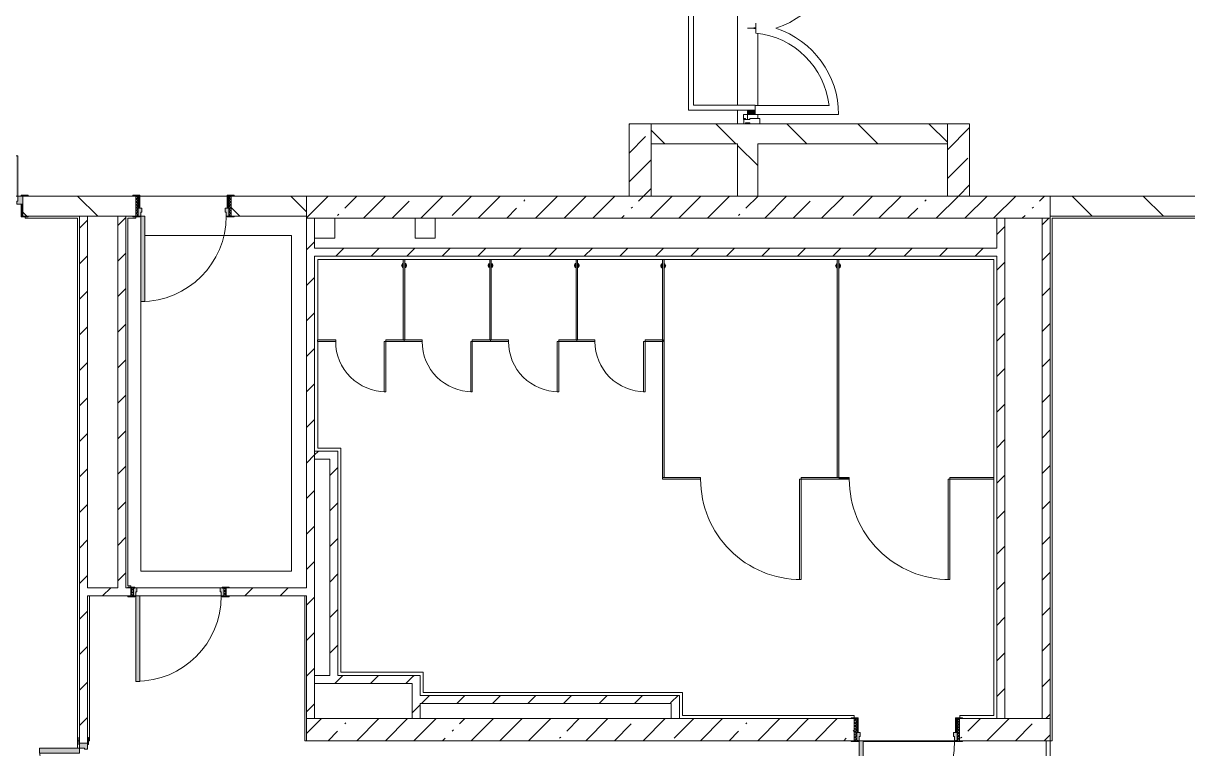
# Model space of a CAD drawing. Header units: millimetres. Extents: x -5368 to 196898, y -8553 to 29000.
# Drawn here: x 153415 to 165005, y 5100 to 12319 of the extents above; entities that cross this region are included whole.
import ezdxf

# ---------------------------------------------------------------- set-up
doc = ezdxf.new("R2010")
doc.units = ezdxf.units.MM
for name, color, linetype, lineweight in [('A-DETL-2', 7, 'Continuous', 5), ('A-DOOR-5', 7, 'Continuous', 5), ('A-GENM-4', 7, 'Continuous', 5), ('A-GLAZ-CWMG-2', 7, 'Continuous', 5), ('A-WALL', 7, 'Continuous', 9), ('I-WALL-4', 7, 'Continuous', 5)]:
    doc.layers.add(name, color=color, linetype=linetype, lineweight=lineweight)
for name, color, linetype, lineweight, true_color in [('A-DETL-GENF-7', 7, 'Continuous', 5, 0xaaaaaa), ('A-DETL-GENF-8', 7, 'Continuous', 5, 0xe2e2e2), ('A-DOOR-2', 7, 'Continuous', 5, 0xaaaaaa), ('A-DOOR-3', 7, 'Continuous', 5, 0xe2e2e2), ('A-DOOR-FRAM-2', 7, 'Continuous', 5, 0xe2e2e2), ('A-DOOR-FRAM-3', 7, 'Continuous', 5, 0xaaaaaa), ('A-FLOR-3', 7, 'Continuous', 5, 0xaaaaaa), ('A-GENM-7', 7, 'Continuous', 5, 0xe2ddcd)]:
    doc.layers.add(name, color=color, linetype=linetype, lineweight=lineweight, true_color=true_color)
pattern_1 = [(45, (62025.03, 0), (-176.7767, 176.7767), [])]
pattern_2 = [(45, (62025.03, 0), (-285.1231, 285.1231), []), (45, (62310.15, 0), (-285.1231, 285.1231), [504.031, -100.806, 16.764, -84.042])]
pattern_3 = [(135, (62025.03, 0), (-353.5534, -353.5534), [])]

# ---------------------------------------------------------------- blocks, each defined once
blk = doc.blocks.new('110_Дверь_СКБ_1Ст_Внутренняя1 - Д-7а_л__950x2100h_Туалет-V113-3_3_1_птичка')
at = {"layer": 'A-DOOR-2'}
h = blk.add_hatch(dxfattribs=at)
h.set_pattern_fill('FP_98', color=256, style=0, pattern_type=2)
h.set_pattern_definition([(135, (1776.41, 174.685), (-14.14214, -14.14214), []), (225, (1776.41, 174.685), (14.14214, -14.14214), [])])
h.paths.add_polyline_path([(537.5, 110), (512.5, 110), (512.5, -110), (537.5, -110)])
at = {"layer": 'A-DOOR-3'}
h = blk.add_hatch(color=256, dxfattribs=at)
h.paths.add_polyline_path([(487.5, 110), (487.5, 70), (477.5, 70), (477.5, 30), (512.5, 30), (512.5, 110)])
h.paths.add_polyline_path([(-462.5, 110), (-487.5, 110), (-487.5, 30), (-452.5, 30), (-452.5, 70), (-462.5, 70)])
at = {"layer": 'A-DOOR-FRAM-2'}
for points in [[(447.5, 1060), (447.5, 110), (487.5, 110), (487.5, 1060)], [(-542.5, 118), (-542.5, 110), (-472.5, 110), (-472.5, 118)], [(567.5, 118), (497.5, 118), (497.5, 110), (567.5, 110)], [(-472.5, 30), (-487.5, 30), (-487.5, -110), (-472.5, -110)], [(512.5, 30), (497.5, 30), (497.5, -110), (512.5, -110)], [(-542.5, -110), (-542.5, -118), (-472.5, -118), (-472.5, -110)], [(567.5, -110), (497.5, -110), (497.5, -118), (567.5, -118)]]:
    blk.add_hatch(color=256, dxfattribs=at).paths.add_polyline_path(points)
at = {"layer": 'A-DOOR-FRAM-3'}
h = blk.add_hatch(dxfattribs=at)
h.set_pattern_fill('FP_99', color=256, style=0, pattern_type=2)
h.set_pattern_definition([(45, (-346.384, 174.685), (-14.1421, 14.1421), []), (135, (-346.384, 174.685), (-14.1421, -14.1421), [])])
h.paths.add_polyline_path([(-487.5, 110), (-512.5, 110), (-512.5, -110), (-487.5, -110)])
at = {"layer": 'A-DOOR-2'}
for p, q in [((487.5, 1060), (447.5, 1060)), ((447.5, 1060), (447.5, 110)), ((487.5, 110), (487.5, 1060)), ((447.5, 110), (487.5, 110))]:
    blk.add_line(p, q, dxfattribs=at)
blk.add_arc((487.5, 110), 950, 90, 180, dxfattribs=at)
at = {"layer": 'A-DOOR-FRAM-3'}
for p, q in [((-472.5, 118), (-542.5, 118)), ((-542.5, 118), (-542.5, 110)), ((-472.5, 110), (-472.5, 118)), ((567.5, 118), (497.5, 118)), ((497.5, 118), (497.5, 110)), ((567.5, 110), (567.5, 118)), ((-542.5, 110), (-472.5, 110)), ((-487.5, 110), (-512.5, 110)), ((-512.5, 110), (-512.5, -110)), ((-462.5, 110), (-487.5, 110)), ((-487.5, 110), (-487.5, 30)), ((-487.5, -110), (-487.5, 110)), ((-472.5, 110), (-487.5, 110)), ((-487.5, 110), (-487.5, 109)), ((-487.5, 109), (-472.5, 109)), ((-487.5, 30), (-452.5, 30)), ((-472.5, 30), (-487.5, 30)), ((-487.5, 30), (-487.5, -110)), ((-472.5, 109), (-472.5, 110)), ((-472.5, -110), (-472.5, 30)), ((-462.5, 70), (-462.5, 110)), ((-452.5, 70), (-462.5, 70)), ((-452.5, 30), (-452.5, 70)), ((487.5, 70), (477.5, 70)), ((477.5, 70), (477.5, 30)), ((477.5, 30), (512.5, 30)), ((487.5, 110), (487.5, 70)), ((512.5, 110), (487.5, 110)), ((512.5, 110), (497.5, 110)), ((497.5, 110), (497.5, 109)), ((497.5, 110), (567.5, 110)), ((497.5, 109), (512.5, 109)), ((512.5, 30), (497.5, 30)), ((497.5, 30), (497.5, -110)), ((512.5, 30), (512.5, 110)), ((537.5, 110), (512.5, 110)), ((512.5, 110), (512.5, -110)), ((512.5, 109), (512.5, 110)), ((512.5, -110), (512.5, 30)), ((537.5, -110), (537.5, 110)), ((-472.5, -110), (-542.5, -110)), ((-542.5, -110), (-542.5, -118)), ((-512.5, -110), (-487.5, -110)), ((-487.5, -110), (-472.5, -110)), ((-472.5, -118), (-472.5, -110)), ((497.5, -110), (512.5, -110)), ((567.5, -110), (497.5, -110)), ((497.5, -110), (497.5, -118)), ((512.5, -110), (537.5, -110)), ((567.5, -118), (567.5, -110)), ((-542.5, -118), (-472.5, -118)), ((497.5, -118), (567.5, -118))]:
    blk.add_line(p, q, dxfattribs=at)
blk = doc.blocks.new('110_Дверь_СКБ_2Ст - Д-5_п_ Из игровой в коридор-32215844-3_3_1_птичка')
at = {"layer": 'A-DOOR-3'}
for points in [[(-638, 40), (-588, 40), (-588, 940), (-638, 940)], [(612, 440), (612, 40), (662, 40), (662, 440)]]:
    blk.add_hatch(color=256, dxfattribs=at).paths.add_polyline_path(points)
h = blk.add_hatch(color=256, dxfattribs=at)
h.paths.add_polyline_path([(-688, 40), (-688, -40), (-628, -40), (-628, -10), (-638, -10), (-638, 40)])
h.paths.add_polyline_path([(652, -40), (712, -40), (712, 40), (662, 40), (662, -10), (652, -10)])
at = {"layer": 'A-DOOR-FRAM-2'}
for points in [[(-743, 40), (-672, 40), (-672, 48), (-743, 48)], [(698, 40), (768, 40), (768, 48), (698, 48)], [(-743, -48), (-672, -48), (-672, -40), (-743, -40)], [(698, -48), (768, -48), (768, -40), (698, -40)]]:
    blk.add_hatch(color=256, dxfattribs=at).paths.add_polyline_path(points)
at = {"layer": 'A-DOOR-2'}
for p, q in [((-638, 940), (-638, 40)), ((-588, 940), (-638, 940)), ((-588, 40), (-588, 940)), ((662, 440), (612, 440)), ((612, 440), (612, 40)), ((662, 40), (662, 440)), ((-638, 40), (-588, 40)), ((612, 40), (662, 40))]:
    blk.add_line(p, q, dxfattribs=at)
for centre, radius, start, end in [((-638, 40), 900, 0, 90), ((662, 40), 400, 90, 180)]:
    blk.add_arc(centre, radius, start, end, dxfattribs=at)
at = {"layer": 'A-DOOR-FRAM-3'}
for p, q in [((-672, 48), (-743, 48)), ((-743, 48), (-743, 40)), ((-743, 40), (-672, 40)), ((-638, 40), (-688, 40)), ((-688, 40), (-688, -40)), ((-672, 40), (-672, 48)), ((-638, -10), (-638, 40)), ((662, 40), (662, -10)), ((712, 40), (662, 40)), ((768, 48), (698, 48)), ((698, 48), (698, 40)), ((698, 40), (768, 40)), ((712, -40), (712, 40)), ((768, 40), (768, 48)), ((-672, -40), (-743, -40)), ((-743, -40), (-743, -48)), ((-743, -48), (-672, -48)), ((-688, -40), (-628, -40)), ((-672, -39), (-688, -39)), ((-688, -39), (-688, -40)), ((-688, -40), (-672, -40)), ((-672, -40), (-672, -39)), ((-672, -48), (-672, -40)), ((-628, -10), (-638, -10)), ((-628, -40), (-628, -10)), ((662, -10), (652, -10)), ((652, -10), (652, -40)), ((652, -40), (712, -40)), ((712, -39), (698, -39)), ((698, -39), (698, -40)), ((698, -40), (712, -40)), ((768, -40), (698, -40)), ((698, -40), (698, -48)), ((698, -48), (768, -48)), ((712, -40), (712, -39)), ((768, -48), (768, -40))]:
    blk.add_line(p, q, dxfattribs=at)
blk = doc.blocks.new('110_Дверь_СКБ_2Ст - Д-2а_п_ Из коридора на лестницу-32215207-3_3_1_птичка')
at = {"layer": 'A-DOOR-3'}
for points in [[(-587.5, 100), (-587.5, 1000), (-637.5, 1000), (-637.5, 100)], [(662.5, 100), (662.5, 500), (612.5, 500), (612.5, 100)], [(712.5, -100), (712.5, 20), (697.5, 20), (697.5, -100)]]:
    blk.add_hatch(color=256, dxfattribs=at).paths.add_polyline_path(points)
h = blk.add_hatch(color=256, dxfattribs=at)
h.paths.add_polyline_path([(652.5, 20), (712.5, 20), (712.5, 100), (662.5, 100), (662.5, 50), (652.5, 50)])
h.paths.add_polyline_path([(-687.5, 20), (-627.5, 20), (-627.5, 50), (-637.5, 50), (-637.5, 100), (-687.5, 100)])
at = {"layer": 'A-DOOR-FRAM-2'}
for points in [[(-672.5, 100), (-672.5, 108), (-742.5, 108), (-742.5, 100)], [(-672.5, -100), (-672.5, 20), (-687.5, 20), (-687.5, -100)], [(767.5, 100), (767.5, 108), (697.5, 108), (697.5, 100)], [(-672.5, -108), (-672.5, -100), (-742.5, -100), (-742.5, -108)], [(767.5, -108), (767.5, -100), (697.5, -100), (697.5, -108)]]:
    blk.add_hatch(color=256, dxfattribs=at).paths.add_polyline_path(points)
at = {"layer": 'A-DOOR-2'}
for p, q in [((-637.5, 1000), (-637.5, 100)), ((-587.5, 1000), (-637.5, 1000)), ((-587.5, 100), (-587.5, 1000)), ((662.5, 500), (612.5, 500)), ((612.5, 500), (612.5, 100)), ((662.5, 100), (662.5, 500)), ((-637.5, 100), (-587.5, 100)), ((612.5, 100), (662.5, 100))]:
    blk.add_line(p, q, dxfattribs=at)
for centre, radius, start, end in [((-637.5, 100), 900, 0, 90), ((662.5, 100), 400, 90, 180)]:
    blk.add_arc(centre, radius, start, end, dxfattribs=at)
at = {"layer": 'A-DOOR-FRAM-3'}
for p, q in [((-672.5, 108), (-742.5, 108)), ((-742.5, 108), (-742.5, 100)), ((-742.5, 100), (-672.5, 100)), ((-637.5, 100), (-687.5, 100)), ((-687.5, 100), (-687.5, 20)), ((-687.5, 20), (-627.5, 20)), ((-672.5, 20), (-687.5, 20)), ((-687.5, 20), (-687.5, -100)), ((-672.5, 100), (-672.5, 108)), ((-672.5, -100), (-672.5, 20)), ((-637.5, 50), (-637.5, 100)), ((-627.5, 50), (-637.5, 50)), ((-627.5, 20), (-627.5, 50)), ((662.5, 50), (652.5, 50)), ((652.5, 50), (652.5, 20)), ((652.5, 20), (712.5, 20)), ((662.5, 100), (662.5, 50)), ((712.5, 100), (662.5, 100)), ((767.5, 108), (697.5, 108)), ((697.5, 108), (697.5, 100)), ((697.5, 100), (767.5, 100)), ((712.5, 20), (697.5, 20)), ((697.5, 20), (697.5, -100)), ((712.5, 20), (712.5, 100)), ((712.5, -100), (712.5, 20)), ((767.5, 100), (767.5, 108)), ((-672.5, -100), (-742.5, -100)), ((-742.5, -100), (-742.5, -108)), ((-742.5, -108), (-672.5, -108)), ((-687.5, -100), (-672.5, -100)), ((-672.5, -108), (-672.5, -100)), ((697.5, -100), (712.5, -100)), ((767.5, -100), (697.5, -100)), ((697.5, -100), (697.5, -108)), ((697.5, -108), (767.5, -108)), ((767.5, -108), (767.5, -100))]:
    blk.add_line(p, q, dxfattribs=at)
blk = doc.blocks.new('110_Дверь_СКБ_1Ст_Внутренняя1 - Д-8 950x2100h_охрана-V88-3_3_1_птичка')
at = {"layer": 'A-DOOR-2'}
h = blk.add_hatch(dxfattribs=at)
h.set_pattern_fill('FP_17', color=256, style=0, pattern_type=2)
h.set_pattern_definition([(135, (1826.41, 164.685), (-14.14214, -14.14214), []), (225, (1826.41, 164.685), (14.14214, -14.14214), [])])
h.paths.add_polyline_path([(487.5, 100), (462.5, 100), (462.5, -100), (487.5, -100)])
at = {"layer": 'A-DOOR-3'}
h = blk.add_hatch(color=256, dxfattribs=at)
h.paths.add_polyline_path([(437.5, 100), (437.5, 60), (427.5, 60), (427.5, 20), (462.5, 20), (462.5, 100), (443.3, 100)])
h.paths.add_polyline_path([(-437.5, 100), (-437.5, 20), (-402.5, 20), (-402.5, 60), (-412.5, 60), (-412.5, 100)])
at = {"layer": 'A-DOOR-FRAM-2'}
for points in [[(397.5, 950), (397.5, 100), (437.5, 100), (437.5, 950)], [(-492.5, 108), (-492.5, 100), (-422.5, 100), (-422.5, 108)], [(-422.5, 20), (-437.5, 20), (-437.5, -100), (-422.5, -100)], [(517.5, 108), (447.5, 108), (447.5, 100), (517.5, 100)], [(462.5, 20), (447.5, 20), (447.5, -100), (462.5, -100)], [(-492.5, -100), (-492.5, -108), (-422.5, -108), (-422.5, -100)], [(447.5, -100), (447.5, -108), (517.5, -108), (517.5, -100)]]:
    blk.add_hatch(color=256, dxfattribs=at).paths.add_polyline_path(points)
at = {"layer": 'A-DOOR-FRAM-3'}
h = blk.add_hatch(dxfattribs=at)
h.set_pattern_fill('FP_18', color=256, style=0, pattern_type=2)
h.set_pattern_definition([(45, (-296.384, 164.685), (-14.1421, 14.1421), []), (135, (-296.384, 164.685), (-14.1421, -14.1421), [])])
h.paths.add_polyline_path([(-437.5, 100), (-462.5, 100), (-462.5, -100), (-437.5, -100)])
at = {"layer": 'A-DOOR-2'}
for p, q in [((437.5, 950), (397.5, 950)), ((397.5, 950), (397.5, 100)), ((437.5, 100), (437.5, 950)), ((397.5, 100), (437.5, 100))]:
    blk.add_line(p, q, dxfattribs=at)
blk.add_arc((437.5, 100), 850, 90, 180, dxfattribs=at)
at = {"layer": 'A-DOOR-FRAM-3'}
for p, q in [((-422.5, 108), (-492.5, 108)), ((-492.5, 108), (-492.5, 100)), ((-492.5, 100), (-422.5, 100)), ((-437.5, 100), (-462.5, 100)), ((-462.5, 100), (-462.5, -100)), ((-412.5, 100), (-437.5, 100)), ((-437.5, 100), (-437.5, 20)), ((-437.5, -100), (-437.5, 100)), ((-422.5, 100), (-437.5, 100)), ((-437.5, 100), (-437.5, 99)), ((-437.5, 99), (-422.5, 99)), ((-437.5, 20), (-402.5, 20)), ((-422.5, 20), (-437.5, 20)), ((-437.5, 20), (-437.5, -100)), ((-422.5, 100), (-422.5, 108)), ((-422.5, 99), (-422.5, 100)), ((-422.5, -100), (-422.5, 20)), ((-412.5, 60), (-412.5, 100)), ((-402.5, 60), (-412.5, 60)), ((-402.5, 20), (-402.5, 60)), ((437.5, 60), (427.5, 60)), ((427.5, 60), (427.5, 20)), ((427.5, 20), (462.5, 20)), ((437.5, 100), (437.5, 60)), ((462.5, 100), (437.5, 100)), ((517.5, 108), (447.5, 108)), ((447.5, 108), (447.5, 100)), ((462.5, 100), (447.5, 100)), ((447.5, 100), (447.5, 99)), ((447.5, 100), (517.5, 100)), ((447.5, 99), (462.5, 99)), ((462.5, 20), (447.5, 20)), ((447.5, 20), (447.5, -100)), ((462.5, 20), (462.5, 100)), ((487.5, 100), (462.5, 100)), ((462.5, 100), (462.5, -100)), ((462.5, 99), (462.5, 100)), ((462.5, -100), (462.5, 20)), ((487.5, -100), (487.5, 100)), ((517.5, 100), (517.5, 108)), ((-422.5, -100), (-492.5, -100)), ((-492.5, -100), (-492.5, -108)), ((-492.5, -108), (-422.5, -108)), ((-462.5, -100), (-437.5, -100)), ((-437.5, -100), (-422.5, -100)), ((-422.5, -108), (-422.5, -100)), ((447.5, -100), (462.5, -100)), ((517.5, -100), (447.5, -100)), ((447.5, -100), (447.5, -108)), ((447.5, -108), (517.5, -108)), ((462.5, -100), (487.5, -100)), ((517.5, -108), (517.5, -100))]:
    blk.add_line(p, q, dxfattribs=at)
blk = doc.blocks.new('110_Дверь_СКБ_1Ст_Внутренняя1 - Д-8 950x2100h_охрана-V118-3_3_1_птичка')
at = {"layer": 'A-DOOR-2'}
h = blk.add_hatch(dxfattribs=at)
h.set_pattern_fill('FP_102', color=256, style=0, pattern_type=2)
h.set_pattern_definition([(135, (1826.41, 104.685), (-14.14214, -14.14214), []), (225, (1826.41, 104.685), (14.14214, -14.14214), [])])
h.paths.add_polyline_path([(487, 40), (462, 40), (462, -40), (487, -40)])
at = {"layer": 'A-DOOR-3'}
h = blk.add_hatch(color=256, dxfattribs=at)
h.paths.add_polyline_path([(437, 40), (437, 0), (427, 0), (427, -40), (462, -40), (462, 40)])
h.paths.add_polyline_path([(-413, 40), (-438, 40), (-438, -40), (-403, -40), (-403, 0), (-413, 0)])
at = {"layer": 'A-DOOR-FRAM-2'}
for points in [[(397, 890), (397, 40), (437, 40), (437, 890)], [(-493, 48), (-493, 40), (-423, 40), (-423, 48)], [(517, 48), (447, 48), (447, 40), (517, 40)], [(-423, -40), (-493, -40), (-493, -48), (-423, -48)], [(447, -40), (447, -48), (517, -48), (517, -40)]]:
    blk.add_hatch(color=256, dxfattribs=at).paths.add_polyline_path(points)
at = {"layer": 'A-DOOR-FRAM-3'}
h = blk.add_hatch(dxfattribs=at)
h.set_pattern_fill('FP_103', color=256, style=0, pattern_type=2)
h.set_pattern_definition([(45, (-296.384, 104.685), (-14.1421, 14.1421), []), (135, (-296.384, 104.685), (-14.1421, -14.1421), [])])
h.paths.add_polyline_path([(-438, 40), (-463, 40), (-463, -40), (-438, -40)])
at = {"layer": 'A-DOOR-2'}
for p, q in [((437, 890), (397, 890)), ((397, 890), (397, 40)), ((437, 40), (437, 890)), ((397, 40), (437, 40))]:
    blk.add_line(p, q, dxfattribs=at)
blk.add_arc((437, 40), 850, 90, 180, dxfattribs=at)
at = {"layer": 'A-DOOR-FRAM-3'}
for p, q in [((-423, 48), (-493, 48)), ((-493, 48), (-493, 40)), ((-493, 40), (-423, 40)), ((-438, 40), (-463, 40)), ((-463, 40), (-463, -40)), ((-413, 40), (-438, 40)), ((-438, 40), (-438, -40)), ((-438, -40), (-438, 40)), ((-423, 40), (-438, 40)), ((-438, 40), (-438, 39)), ((-438, 39), (-423, 39)), ((-423, 40), (-423, 48)), ((-423, 39), (-423, 40)), ((-413, 0), (-413, 40)), ((-403, 0), (-413, 0)), ((-403, -40), (-403, 0)), ((437, 0), (427, 0)), ((427, 0), (427, -40)), ((437, 40), (437, 0)), ((462, 40), (437, 40)), ((517, 48), (447, 48)), ((447, 48), (447, 40)), ((462, 40), (447, 40)), ((447, 40), (447, 39)), ((447, 40), (517, 40)), ((447, 39), (462, 39)), ((462, -40), (462, 40)), ((487, 40), (462, 40)), ((462, 40), (462, -40)), ((462, 39), (462, 40)), ((487, -40), (487, 40)), ((517, 40), (517, 48)), ((-423, -40), (-493, -40)), ((-493, -40), (-493, -48)), ((-493, -48), (-423, -48)), ((-463, -40), (-438, -40)), ((-423, -39), (-438, -39)), ((-438, -39), (-438, -40)), ((-438, -40), (-403, -40)), ((-438, -40), (-423, -40)), ((-423, -40), (-423, -39)), ((-423, -48), (-423, -40)), ((427, -40), (462, -40)), ((462, -39), (447, -39)), ((447, -39), (447, -40)), ((447, -40), (462, -40)), ((517, -40), (447, -40)), ((447, -40), (447, -48)), ((447, -48), (517, -48)), ((462, -40), (462, -39)), ((462, -40), (487, -40)), ((517, -48), (517, -40))]:
    blk.add_line(p, q, dxfattribs=at)
blk = doc.blocks.new('131_Сантехническая перегородка 7 - СП-1-V199-3_3_1_птичка')
at = {"layer": 'A-GENM-7'}
blk.add_hatch(color=256, dxfattribs=at).paths.add_polyline_path([(2166, 8), (-4, 8), (-4, -8), (2166, -8)])
at = {"layer": 'A-GENM-4'}
for p, q in [((2166, 8), (-4, 8)), ((-4, 8), (-4, -8)), ((2166, -8), (2166, 8)), ((-4, -8), (2166, -8))]:
    blk.add_line(p, q, dxfattribs=at)
at = {"layer": 'A-GENM-4', "flags": 128}
for points in [[(71, 8), (71, 9), (71, 9), (70, 9), (70, 10), (70, 10), (69, 11), (69, 11), (68, 12), (68, 12), (67, 12), (67, 13), (66, 13), (66, 13), (65, 14), (65, 14), (64, 14), (64, 14), (63, 14), (62, 15), (62, 15), (61, 15), (61, 15), (60, 15), (59, 15), (59, 15), (58, 15), (58, 15), (57, 15), (56, 15), (56, 15), (55, 15), (55, 15), (54, 14), (54, 14), (53, 14), (52, 14), (52, 13), (51, 13), (51, 13), (50, 13), (50, 12), (49, 12), (49, 11), (48, 11), (48, 11), (48, 10), (47, 10), (47, 9), (46, 9), (46, 8), (46, 8)], [(46, -8), (46, -9), (47, -9), (47, -9), (47, -10), (48, -10), (48, -11), (49, -11), (49, -12), (50, -12), (50, -12), (51, -13), (51, -13), (52, -13), (52, -14), (53, -14), (53, -14), (54, -14), (54, -14), (55, -15), (56, -15), (56, -15), (57, -15), (57, -15), (58, -15), (59, -15), (59, -15), (60, -15), (60, -15), (61, -15), (62, -15), (62, -15), (63, -15), (63, -14), (64, -14), (64, -14), (65, -14), (66, -13), (66, -13), (67, -13), (67, -13), (68, -12), (68, -12), (69, -11), (69, -11), (69, -11), (70, -10), (70, -10), (71, -9), (71, -9), (71, -8), (71, -8)]]:
    blk.add_lwpolyline(points, dxfattribs=at)
at = {"layer": 'A-GENM-4'}
for radius, start, end in [(24.6, 19.9113, 160.0887), (17.6, 45, 135), (17.6, 45, 135), (15.1, 45, 135), (24.6, 199.9113, 340.0887), (17.6, 225, 315), (17.6, 225, 315), (15.1, 225, 315)]:
    blk.add_arc((59, 0), radius, start, end, dxfattribs=at)
blk = doc.blocks.new('131_Сантехническая перегородка 6 - СП-1-V200-3_3_1_птичка')
at = {"layer": 'A-GENM-7'}
blk.add_hatch(color=256, dxfattribs=at).paths.add_polyline_path([(800, 8), (0, 8), (0, -8), (800, -8)])
at = {"layer": 'A-GENM-4'}
for p, q in [((800, 8), (0, 8)), ((0, 8), (0, -8)), ((800, -8), (800, 8)), ((0, -8), (800, -8))]:
    blk.add_line(p, q, dxfattribs=at)
at = {"layer": 'A-GENM-4', "flags": 128}
for points in [[(71, 8), (71, 9), (71, 9), (70, 9), (70, 10), (70, 10), (69, 11), (69, 11), (68, 12), (68, 12), (67, 12), (67, 13), (66, 13), (66, 13), (65, 14), (65, 14), (64, 14), (64, 14), (63, 14), (62, 15), (62, 15), (61, 15), (61, 15), (60, 15), (59, 15), (59, 15), (58, 15), (58, 15), (57, 15), (56, 15), (56, 15), (55, 15), (55, 15), (54, 14), (54, 14), (53, 14), (52, 14), (52, 13), (51, 13), (51, 13), (50, 13), (50, 12), (49, 12), (49, 11), (48, 11), (48, 11), (48, 10), (47, 10), (47, 9), (46, 9), (46, 8), (46, 8)], [(46, -8), (46, -9), (47, -9), (47, -9), (47, -10), (48, -10), (48, -11), (49, -11), (49, -12), (50, -12), (50, -12), (51, -13), (51, -13), (52, -13), (52, -14), (53, -14), (53, -14), (54, -14), (54, -14), (55, -15), (56, -15), (56, -15), (57, -15), (57, -15), (58, -15), (59, -15), (59, -15), (60, -15), (60, -15), (61, -15), (62, -15), (62, -15), (63, -15), (63, -14), (64, -14), (64, -14), (65, -14), (66, -13), (66, -13), (67, -13), (67, -13), (68, -12), (68, -12), (69, -11), (69, -11), (69, -11), (70, -10), (70, -10), (71, -9), (71, -9), (71, -8), (71, -8)]]:
    blk.add_lwpolyline(points, dxfattribs=at)
at = {"layer": 'A-GENM-4'}
for radius, start, end in [(24.6, 19.9113, 160.0887), (17.6, 45, 135), (17.6, 45, 135), (15.1, 45, 135), (24.6, 199.9113, 340.0887), (17.6, 225, 315), (17.6, 225, 315), (15.1, 225, 315)]:
    blk.add_arc((59, 0), radius, start, end, dxfattribs=at)
blk = doc.blocks.new('131_Сантехническая перегородка_Дверь МГН - СД-1-V201-3_3_1_птичка')
at = {"layer": 'A-GENM-7'}
for points in [[(-370, 8), (-370, -8), (10, -8), (10, 8)], [(1010, 8), (1010, -8), (1390, -8), (1390, 8)]]:
    blk.add_hatch(color=256, dxfattribs=at).paths.add_polyline_path(points)
at = {"layer": 'A-DOOR-5'}
for p, q in [((10, 1008), (26, 1008)), ((10, 8), (10, 1008)), ((26, 8), (26, 1008)), ((10, 8), (26, 8))]:
    blk.add_line(p, q, dxfattribs=at)
blk.add_arc((10, 8), 1000, 360, 90, dxfattribs=at)
at = {"layer": 'A-GENM-4'}
for p, q in [((10, 8), (-370, 8)), ((-370, 8), (-370, -8)), ((10, -8), (10, 8)), ((1390, 8), (1010, 8)), ((1010, 8), (1010, -8)), ((1390, -8), (1390, 8)), ((-370, -8), (10, -8)), ((1010, -8), (1390, -8))]:
    blk.add_line(p, q, dxfattribs=at)
blk = doc.blocks.new('131_Сантехническая перегородка_Дверь 5 - СД-1-V202-3_3_1_птичка')
at = {"layer": 'A-GENM-7'}
for points in [[(70, 8), (70, -8), (250, -8), (250, 8)], [(750, 8), (750, -8), (930, -8), (930, 8)]]:
    blk.add_hatch(color=256, dxfattribs=at).paths.add_polyline_path(points)
at = {"layer": 'A-DOOR-5'}
for p, q in [((266, 508), (250, 508)), ((250, 8), (250, 508)), ((266, 8), (266, 508)), ((266, 8), (250, 8))]:
    blk.add_line(p, q, dxfattribs=at)
blk.add_arc((250, 8), 500, 360, 90, dxfattribs=at)
at = {"layer": 'A-GENM-4'}
for p, q in [((250, 8), (70, 8)), ((70, 8), (70, -8)), ((250, -8), (250, 8)), ((930, 8), (750, 8)), ((750, 8), (750, -8)), ((930, -8), (930, 8)), ((70, -8), (250, -8)), ((750, -8), (930, -8))]:
    blk.add_line(p, q, dxfattribs=at)
blk = doc.blocks.new('131_Сантехническая перегородка_Дверь МГН 2 - СД-1-V203-3_3_1_птичка')
at = {"layer": 'A-GENM-7'}
for points in [[(-430, 8), (-430, -8), (10, -8), (10, 8)], [(1010, 8), (1010, -8), (1110, -8), (1110, 8)]]:
    blk.add_hatch(color=256, dxfattribs=at).paths.add_polyline_path(points)
at = {"layer": 'A-DOOR-5'}
for p, q in [((10, 1008), (26, 1008)), ((10, 8), (10, 1008)), ((26, 8), (26, 1008)), ((10, 8), (26, 8))]:
    blk.add_line(p, q, dxfattribs=at)
blk.add_arc((10, 8), 1000, 360, 90, dxfattribs=at)
at = {"layer": 'A-GENM-4'}
for p, q in [((10, 8), (-430, 8)), ((-430, 8), (-430, -8)), ((10, -8), (10, 8)), ((1110, 8), (1010, 8)), ((1010, 8), (1010, -8)), ((1110, -8), (1110, 8)), ((-430, -8), (10, -8)), ((1010, -8), (1110, -8))]:
    blk.add_line(p, q, dxfattribs=at)
blk = doc.blocks.new('Дверь_Витражная_остекление_ - ВВ-7 остекление-32356329-3_3_1_птичка')
at = {"layer": 'A-DETL-GENF-8'}
blk.add_hatch(color=256, dxfattribs=at).paths.add_polyline_path([(-860, -20), (-860, -96), (-815, -96), (-815, -20)])
h = blk.add_hatch(color=256, dxfattribs=at)
h.paths.add_polyline_path([(865, -100), (900, -100), (900, -40), (910, -40), (910, -20), (865, -20), (865, -40)])
h.paths.add_polyline_path([(900, -880), (910, -880), (910, -140), (900, -140), (900, -833)])
at = {"layer": 'A-DETL-GENF-7'}
for p, q in [((-815, -20), (-860, -20)), ((-860, -96), (-860, -20)), ((-815, -20), (-860, -20)), ((-860, -20), (-860, -96)), ((865, -100), (865, -20)), ((865, -20), (865, -100)), ((910, -880), (910, -140)), ((910, -880), (910, -140)), ((910, -800), (900, -800)), ((910, -880), (900, -880)), ((900, -880), (910, -880))]:
    blk.add_line(p, q, dxfattribs=at)
at = {"layer": 'A-DOOR-2'}
for p, q in [((-910, 20), (-860, 20)), ((-910, -20), (-910, 20)), ((-860, 20), (-860, -20)), ((860, 20), (910, 20)), ((860, -20), (860, 20)), ((910, 20), (910, -20)), ((-860, -20), (-910, -20)), ((-860, -96), (-860, -20)), ((910, -20), (860, -20))]:
    blk.add_line(p, q, dxfattribs=at)
for centre, start, end in [((-860, -20), 354.5815, 0), ((860, -20), 180, 185.4185)]:
    blk.add_arc(centre, 860, start, end, dxfattribs=at)
blk = doc.blocks.new('Прямоугольный импост - Импост структурный с накладкой - 160мм Темный-32310142-3_3_1_птичка')
at = {"layer": 'A-GLAZ-CWMG-2'}
for p, q in [((-50, 0), (-50, 17)), ((-50, 17), (0, 17)), ((-40, 0), (-50, 0)), ((-40, -40), (-40, 0)), ((0, 0), (-10, 0)), ((-10, 0), (-10, -40)), ((0, 17), (0, 0)), ((-50, -140), (-50, -40)), ((-50, -40), (-40, -40)), ((-10, -40), (0, -40)), ((0, -40), (0, -140)), ((0, -140), (-50, -140))]:
    blk.add_line(p, q, dxfattribs=at)

msp = doc.modelspace()

# ---------------------------------------------------------------- hatches: boundary and pattern name
at = {"layer": 'I-WALL-4'}
h = msp.add_hatch(dxfattribs=at)
h.set_pattern_fill('FP_74', color=256, style=0, pattern_type=2)
h.set_pattern_definition(pattern_3)
h.paths.add_polyline_path([(160525, 10600), (160725, 10600), (160725, 11320), (160525, 11320), (160525, 10973.8)])
h.paths.add_polyline_path([(160525, 13220), (160725, 13220), (160725, 13400), (160525, 13400), (160525, 13340.7)])
h = msp.add_hatch(dxfattribs=at)
h.set_pattern_fill('FP_71', color=256, style=0, pattern_type=2)
h.set_pattern_definition(pattern_2)
h.paths.add_polyline_path([(159664, 10600), (159664, 11320), (159444, 11320), (159444, 10600)])
h = msp.add_hatch(dxfattribs=at)
h.set_pattern_fill('FP_74', color=256, style=0, pattern_type=2)
h.set_pattern_definition(pattern_3)
h.paths.add_polyline_path([(160525, 11120), (160525, 11320), (159664, 11320), (159664, 11120), (160425.7, 11120)])
h = msp.add_hatch(dxfattribs=at)
h.set_pattern_fill('FP_74', color=256, style=0, pattern_type=2)
h.set_pattern_definition(pattern_3)
h.paths.add_polyline_path([(162614, 11120), (162614, 11320), (160725, 11320), (160725, 11120), (161485.4, 11120)])
h = msp.add_hatch(dxfattribs=at)
h.set_pattern_fill('FP_71', color=256, style=0, pattern_type=2)
h.set_pattern_definition(pattern_2)
h.paths.add_polyline_path([(162834, 10600), (162834, 11320), (162614, 11320), (162614, 10600)])
h = msp.add_hatch(dxfattribs=at)
h.set_pattern_fill('FP_74', color=256, style=0, pattern_type=2)
h.set_pattern_definition(pattern_3)
h.paths.add_polyline_path([(167843.7, 10400), (169155, 10400), (169155, 10600), (167120, 10600), (167120, 10400), (167150, 10400)])
h.paths.add_polyline_path([(165670, 10400), (165670, 10600), (163635, 10600), (163635, 10400), (165640, 10400)])
h.paths.add_polyline_path([(153410, 10400), (154535, 10400), (154535, 10600), (153410, 10600), (153410, 10520)])
h.paths.add_polyline_path([(151947.9, 10400), (152010, 10400), (152010, 10600), (151635, 10600), (151635, 10400)])
h.paths.add_polyline_path([(155515, 10400), (156235, 10400), (156235, 10600), (155485, 10600), (155485, 10400)])
h = msp.add_hatch(dxfattribs=at)
h.set_pattern_fill('FP_71', color=256, style=0, pattern_type=2)
h.set_pattern_definition(pattern_2)
h.paths.add_polyline_path([(157246.5, 10380), (163635, 10382.1), (163635, 10600), (156235, 10600), (156235, 10380)])
h = msp.add_hatch(dxfattribs=at)
h.set_pattern_fill('FP_76', color=256, style=0, pattern_type=2)
h.set_pattern_definition(pattern_1)
h.paths.add_polyline_path([(154055, 100), (154055, 3755), (153975, 3755), (153975, 100)])
h.paths.add_polyline_path([(154025, 5155), (154055, 5155), (154055, 10400), (153975, 10400), (153975, 5155)])
h = msp.add_hatch(dxfattribs=at)
h.set_pattern_fill('FP_76', color=256, style=0, pattern_type=2)
h.set_pattern_definition(pattern_1)
h.paths.add_polyline_path([(154435, 6700), (154435, 10400), (154355, 10400), (154355, 6700)])
h = msp.add_hatch(dxfattribs=at)
h.set_pattern_fill('FP_76', color=256, style=0, pattern_type=2)
h.set_pattern_definition(pattern_1)
h.paths.add_polyline_path([(156315, 5400), (156315, 10380), (156235, 10380), (156235, 5400)])
h = msp.add_hatch(dxfattribs=at)
h.set_pattern_fill('FP_76', color=256, style=0, pattern_type=2)
h.set_pattern_definition(pattern_1)
h.paths.add_polyline_path([(163105, 5400), (163185, 5400), (163185, 10380), (163105, 10380), (163105, 5648.2)])
h = msp.add_hatch(dxfattribs=at)
h.set_pattern_fill('FP_76', color=256, style=0, pattern_type=2)
h.set_pattern_definition(pattern_1)
h.paths.add_polyline_path([(163635, 5400), (163635, 10380), (163555, 10380), (163555, 5400), (163604.8, 5400)])
h = msp.add_hatch(dxfattribs=at)
h.set_pattern_fill('FP_76', color=256, style=0, pattern_type=2)
h.set_pattern_definition(pattern_1)
h.paths.add_polyline_path([(163105, 10000), (163105, 10080), (156315, 10080), (156315, 10000), (159366, 10000)])
h = msp.add_hatch(dxfattribs=at)
h.set_pattern_fill('FP_76', color=256, style=0, pattern_type=2)
h.set_pattern_definition(pattern_1)
h.paths.add_polyline_path([(156315, 7980), (156545, 7980), (156545, 8060), (156315, 8060), (156315, 8015.2)])
h = msp.add_hatch(dxfattribs=at)
h.set_pattern_fill('FP_76', color=256, style=0, pattern_type=2)
h.set_pattern_definition(pattern_1)
h.paths.add_polyline_path([(156545, 5830), (156545, 7980), (156465, 7980), (156465, 5830)])
h = msp.add_hatch(dxfattribs=at)
h.set_pattern_fill('FP_76', color=256, style=0, pattern_type=2)
h.set_pattern_definition(pattern_1)
h.paths.add_polyline_path([(156186.8, 6620), (156235, 6620), (156235, 6700), (155435, 6700), (155435, 6620), (155465, 6620)])
h.paths.add_polyline_path([(154067.4, 6620), (154485, 6620), (154485, 6700), (154055, 6700), (154055, 6620)])
h = msp.add_hatch(dxfattribs=at)
h.set_pattern_fill('FP_76', color=256, style=0, pattern_type=2)
h.set_pattern_definition(pattern_1)
h.paths.add_polyline_path([(157285, 5750), (157285, 5830), (156315, 5830), (156315, 5750), (157246.5, 5750)])
h = msp.add_hatch(dxfattribs=at)
h.set_pattern_fill('FP_76', color=256, style=0, pattern_type=2)
h.set_pattern_definition(pattern_1)
h.paths.add_polyline_path([(157365, 5400), (157365, 5830), (157285, 5830), (157285, 5400)])
h = msp.add_hatch(dxfattribs=at)
h.set_pattern_fill('FP_76', color=256, style=0, pattern_type=2)
h.set_pattern_definition(pattern_1)
h.paths.add_polyline_path([(159865, 5550), (159865, 5630), (157365, 5630), (157365, 5550), (159366, 5550)])
h = msp.add_hatch(dxfattribs=at)
h.set_pattern_fill('FP_76', color=256, style=0, pattern_type=2)
h.set_pattern_definition(pattern_1)
h.paths.add_polyline_path([(159945, 5400), (159945, 5630), (159865, 5630), (159865, 5400)])
h = msp.add_hatch(dxfattribs=at)
h.set_pattern_fill('FP_71', color=256, style=0, pattern_type=2)
h.set_pattern_definition(pattern_2)
h.paths.add_polyline_path([(162765, 5180), (163635, 5180), (163635, 5400), (162735, 5400), (162735, 5180)])
h.paths.add_polyline_path([(159366, 5180), (161685, 5180), (161685, 5400), (156235, 5400), (156235, 5180)])

# ---------------------------------------------------------------- linework, layer by layer
at = {"layer": 'A-DETL-2'}
for p, q in [((154625, 10207.5), (156085, 10207.5)), ((156085, 10207.5), (156085, 6867.5)), ((154585, 6867.5), (154585, 9550)), ((156085, 6867.5), (154585, 6867.5))]:
    msp.add_line(p, q, dxfattribs=at)
at = {"layer": 'A-FLOR-3'}
for p, q in [((160035, 13130), (160035, 11455)), ((160085, 11505), (160085, 13080)), ((160705, 12318.9), (160705, 12221.1)), ((160701, 11505), (160085, 11505)), ((160701, 11410), (160701, 11505)), ((161435, 11500), (160701, 11500)), ((160035, 11455), (160701, 11455)), ((160701, 11410), (161530, 11410)), ((154575, 10600), (155445, 10600)), ((155445, 10600), (154575, 10600)), ((153435, 10380), (153435, 10392)), ((153955, 10380), (153435, 10380)), ((153955, 10380), (153955, 5105)), ((154535, 10380), (154455, 10380)), ((154455, 10380), (154455, 6720)), ((154535, 10392), (154535, 10380)), ((156515, 10380), (156515, 10180)), ((157315, 10180), (157315, 10380)), ((157515, 10380), (157515, 10180)), ((165670, 10380), (163656, 10380)), ((163656, 10380), (163656, 5180)), ((156515, 10180), (156315, 10180)), ((157515, 10180), (157315, 10180)), ((159776.5, 9969), (156346, 9969)), ((156346, 9969), (156346, 9168)), ((161517, 9969), (159792.5, 9969)), ((163074, 9969), (161533, 9969)), ((163074, 7799), (163074, 9969)), ((156346, 9152), (156346, 8091)), ((156346, 8091), (156576, 8091)), ((156576, 8091), (156576, 5861)), ((163074, 5431), (163074, 7783)), ((154075, 6620), (154075, 5180)), ((154455, 6720), (154485, 6720)), ((154485, 6720), (154485, 6708)), ((156216, 5180), (156216, 6620)), ((156576, 5861), (157396, 5861)), ((157396, 5861), (157396, 5661)), ((157396, 5661), (159976, 5661)), ((159976, 5661), (159976, 5431)), ((159976, 5431), (161686, 5431)), ((161686, 5431), (161686, 5408)), ((162736, 5408), (162736, 5431)), ((162736, 5431), (163074, 5431)), ((153967, 5180), (153955, 5180)), ((154075, 5180), (154063, 5180)), ((156235, 5180), (156216, 5180)), ((161686, 5171), (161735, 5171)), ((162685, 5180), (161775, 5180)), ((161775, 5171), (162736, 5171)), ((163656, 5180), (163635, 5180))]:
    msp.add_line(p, q, dxfattribs=at)
for centre, radius, start, end in [((160625, 13130), 905, 288.14412, 2.53324), ((160625, 11410), 815, 6.34007, 84.3668), ((160625, 11410), 905, 360, 71.85588)]:
    msp.add_arc(centre, radius, start, end, dxfattribs=at)
at = {"layer": 'A-WALL'}
for p, q in [((159664, 11320), (159664, 11120)), ((162614, 11120), (162614, 11320)), ((156235, 10600), (156235, 10400)), ((160725, 10600), (160525, 10600)), ((163635, 10400), (163635, 10600)), ((154055, 10400), (153975, 10400)), ((154435, 10400), (154355, 10400)), ((156235, 5400), (156315, 5400)), ((163105, 5400), (163185, 5400)), ((163555, 5400), (163635, 5400)), ((163635, 5180), (163595, 5180))]:
    msp.add_line(p, q, dxfattribs=at)
at = {"layer": 'I-WALL-4'}
for p, q in [((160525, 11505), (160525, 13080)), ((160725, 12217.8), (160725, 11500)), ((160525, 11320), (160525, 11455)), ((160725, 11410), (160725, 11370)), ((162834, 11320), (159444, 11320)), ((159444, 11320), (159444, 10600)), ((162834, 10600), (162834, 11320)), ((159664, 11120), (160525, 11120)), ((159664, 10600), (159664, 11120)), ((160525, 11120), (160525, 10600)), ((160725, 10600), (160725, 11120)), ((160725, 11120), (162614, 11120)), ((162614, 11120), (162614, 10600)), ((154505, 10600), (153465, 10600)), ((160525, 10600), (155515, 10600)), ((165640, 10600), (160725, 10600)), ((153465, 10400), (153975, 10400)), ((153975, 10400), (153975, 5210)), ((154055, 6700), (154055, 10400)), ((154055, 10400), (154355, 10400)), ((154355, 10400), (154355, 6700)), ((154435, 6700), (154435, 10400)), ((154435, 10400), (154505, 10400)), ((155515, 10400), (156235, 10400)), ((156235, 10400), (156235, 6700)), ((156235, 10380), (163635, 10380)), ((156315, 10080), (156315, 10380)), ((163105, 10380), (163105, 10080)), ((163185, 5400), (163185, 10380)), ((163555, 10380), (163555, 5400)), ((163635, 2975), (163635, 10400)), ((163635, 10400), (165640, 10400)), ((163105, 10080), (156315, 10080)), ((156315, 5400), (156315, 10000)), ((156315, 10000), (163105, 10000)), ((163105, 10000), (163105, 5400)), ((156545, 8060), (156315, 8060)), ((156545, 5830), (156545, 8060)), ((156315, 7980), (156465, 7980)), ((156465, 7980), (156465, 5830)), ((154355, 6700), (154055, 6700)), ((154055, 6620), (154455, 6620)), ((154055, 5210), (154055, 6620)), ((154455, 6700), (154435, 6700)), ((154545, 6700), (155375, 6700)), ((155385, 6620), (154575, 6620)), ((156235, 6700), (155465, 6700)), ((155465, 6620), (156235, 6620)), ((156235, 6620), (156235, 5180)), ((156465, 5830), (156315, 5830)), ((157365, 5830), (156545, 5830)), ((157365, 5630), (157365, 5830)), ((156315, 5750), (157285, 5750)), ((157285, 5750), (157285, 5400)), ((159945, 5630), (157365, 5630)), ((159945, 5400), (159945, 5630)), ((157365, 5550), (159865, 5550)), ((157365, 5400), (157365, 5550)), ((159865, 5550), (159865, 5400)), ((161655, 5400), (156315, 5400)), ((163105, 5400), (162765, 5400)), ((163555, 5400), (163185, 5400)), ((156235, 5180), (161655, 5180)), ((162765, 5180), (163595, 5180)), ((163595, 5180), (163595, 2975))]:
    msp.add_line(p, q, dxfattribs=at)

# ---------------------------------------------------------------- block references
at = {"layer": 'A-DOOR-2'}
for name, p, rotation in [('Дверь_Витражная_остекление_ - ВВ-7 остекление-32356329-3_3_1_птичка', (160605, 12270), 89.99999999999993), ('110_Дверь_СКБ_1Ст_Внутренняя1 - Д-8 950x2100h_охрана-V88-3_3_1_птичка', (155022.5, 10500), 180), ('110_Дверь_СКБ_1Ст_Внутренняя1 - Д-8 950x2100h_охрана-V118-3_3_1_птичка', (154972.5, 6660), 180), ('110_Дверь_СКБ_1Ст_Внутренняя1 - Д-7а_л__950x2100h_Туалет-V113-3_3_1_птичка', (162222.5, 5290), 180), ('110_Дверь_СКБ_2Ст - Д-5_п_ Из игровой в коридор-32215844-3_3_1_птичка', (154015, 4442.5), 89.99999999999991)]:
    msp.add_blockref(name, p, dxfattribs=dict(at, rotation=rotation))
msp.add_blockref('110_Дверь_СКБ_2Ст - Д-2а_п_ Из коридора на лестницу-32215207-3_3_1_птичка', (152697.5, 10500), dxfattribs=at)
at = {"layer": 'A-GENM-4'}
for name, p, rotation in [('131_Сантехническая перегородка 6 - СП-1-V200-3_3_1_птичка', (157205.7, 9968), 270.0000000000007), ('131_Сантехническая перегородка 6 - СП-1-V200-3_3_1_птичка', (158065.3, 9968), 270.0000000000007), ('131_Сантехническая перегородка 6 - СП-1-V200-3_3_1_птичка', (158924.9, 9968), 270.0000000000007), ('131_Сантехническая перегородка 7 - СП-1-V199-3_3_1_птичка', (159784.5, 9964.9), 269.9999999999999), ('131_Сантехническая перегородка 7 - СП-1-V199-3_3_1_птичка', (161525, 9964.9), 269.9999999999999), ('131_Сантехническая перегородка_Дверь 5 - СД-1-V202-3_3_1_птичка', (157274.5, 9160), 180), ('131_Сантехническая перегородка_Дверь 5 - СД-1-V202-3_3_1_птичка', (158134.5, 9160), 180), ('131_Сантехническая перегородка_Дверь 5 - СД-1-V202-3_3_1_птичка', (158994.5, 9160), 180), ('131_Сантехническая перегородка_Дверь 5 - СД-1-V202-3_3_1_птичка', (159854.5, 9160), 180), ('131_Сантехническая перегородка_Дверь МГН - СД-1-V201-3_3_1_птичка', (161166.5, 7791), 180), ('131_Сантехническая перегородка_Дверь МГН 2 - СД-1-V203-3_3_1_птичка', (162646.5, 7791), 180)]:
    msp.add_blockref(name, p, dxfattribs=dict(at, rotation=rotation))
at = {"layer": 'A-GLAZ-CWMG-2', "extrusion": (0, 0, -1), "rotation": 270.0000000000001}
msp.add_blockref('Прямоугольный импост - Импост структурный с накладкой - 160мм Темный-32310142-3_3_1_птичка', (-160605, 11320), dxfattribs=at)

doc.saveas('drawing.dxf')
